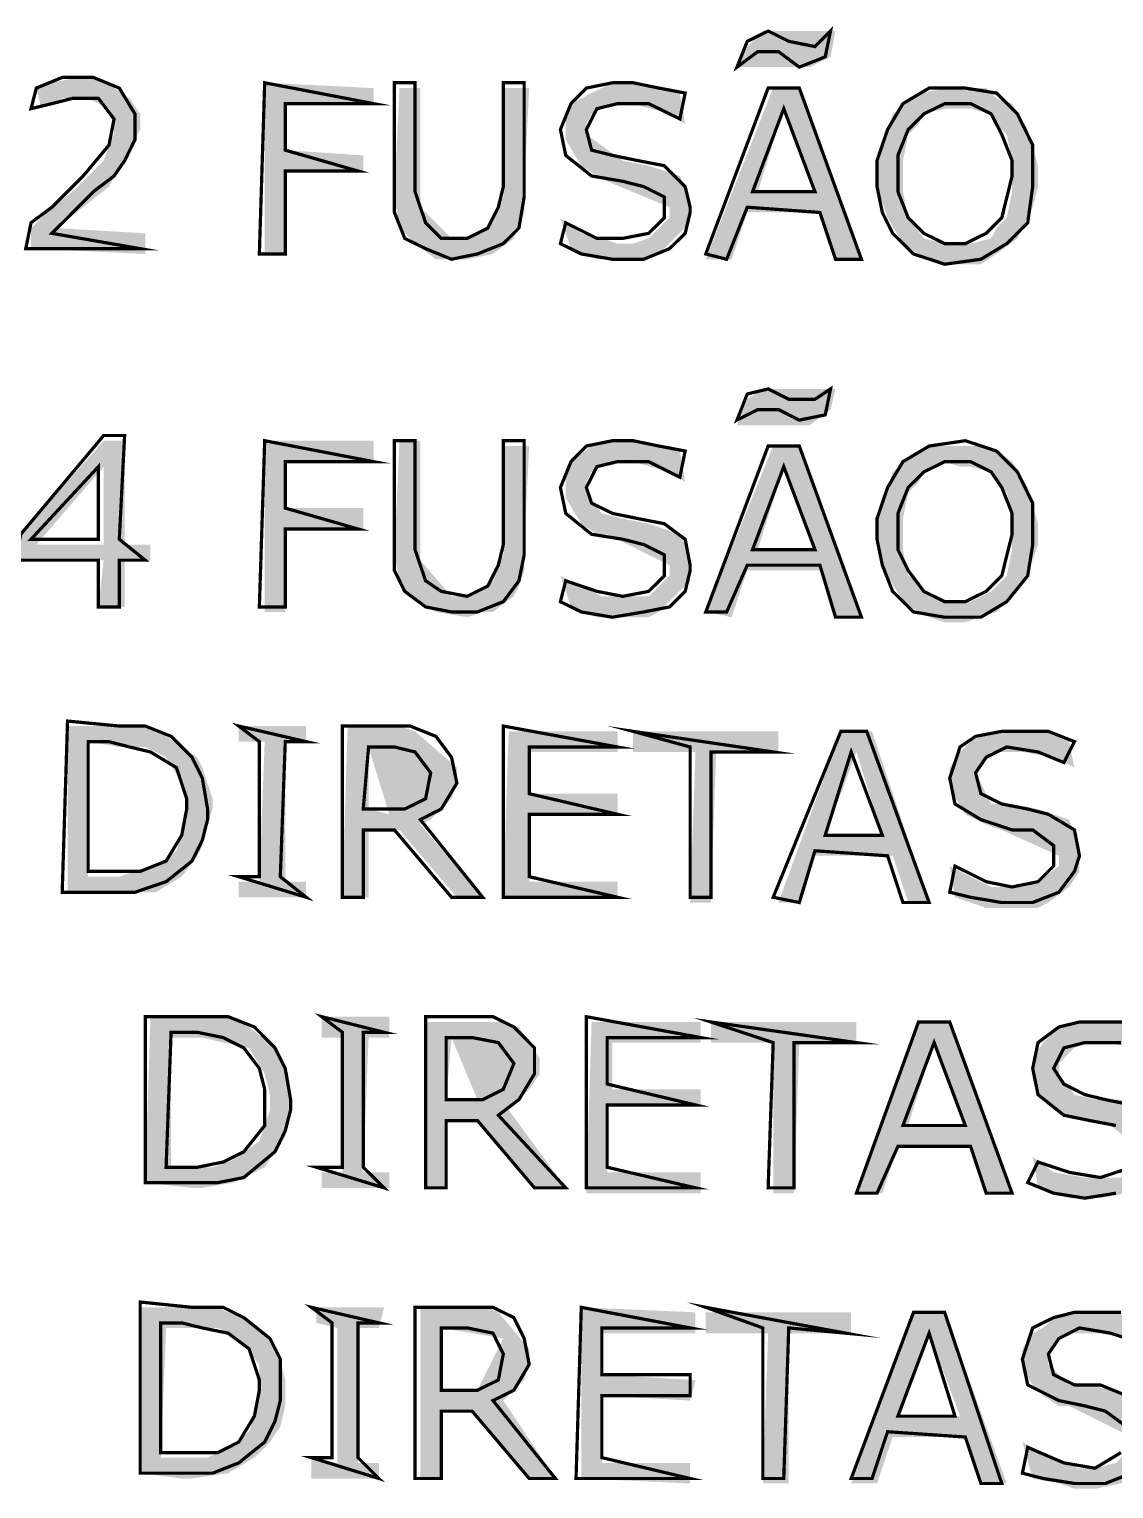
# Model space of a CAD drawing. Header units: millimetres. Extents: x 688550 to 690417, y 7458888 to 7459543.
# Drawn here: x 690173.67 to 690189.15, y 7459294.57 to 7459315.41 of the extents above; entities that cross this region are included whole.
import ezdxf

# ---------------------------------------------------------------- set-up
doc = ezdxf.new("R2010")
doc.units = ezdxf.units.MM
doc.header["$LTSCALE"] = 3
doc.header["$MEASUREMENT"] = 0
doc.layers.add('H', color=7, linetype='Continuous')
doc.layers.add('P', color=7, linetype='Continuous')

msp = doc.modelspace()

# ---------------------------------------------------------------- hatches: boundary and pattern name
at = {"layer": 'H', "linetype": 'Continuous'}
for points in [[(690183.771, 7459314.87), (690183.918, 7459315.164), (690184.141, 7459315.386), (690185.178, 7459315.386), (690185.107, 7459315.017), (690184.808, 7459314.87), (690183.994, 7459314.87), (690183.771, 7459314.87)], [(690175.325, 7459312.203), (690173.695, 7459312.278), (690173.695, 7459312.572), (690173.918, 7459312.795), (690174.287, 7459313.093), (690174.51, 7459313.316), (690174.733, 7459313.534), (690174.808, 7459313.757), (690174.88, 7459313.908), (690174.88, 7459314.13), (690174.808, 7459314.277), (690174.51, 7459314.424), (690174.14, 7459314.424), (690173.842, 7459314.277), (690173.771, 7459314.571), (690173.993, 7459314.647), (690174.363, 7459314.723), (690174.586, 7459314.723), (690174.88, 7459314.571), (690175.102, 7459314.424), (690175.253, 7459314.202), (690175.253, 7459313.979), (690174.808, 7459313.164), (690174.439, 7459312.87), (690174.065, 7459312.572), (690175.325, 7459312.497), (690175.325, 7459312.203)], [(690177.324, 7459312.203), (690177.03, 7459312.203), (690177.03, 7459314.647), (690178.584, 7459314.571), (690178.584, 7459314.349), (690177.324, 7459314.349), (690177.324, 7459313.685), (690178.437, 7459313.61), (690178.437, 7459313.387), (690177.324, 7459313.387), (690177.324, 7459312.203)], [(690179.697, 7459312.127), (690179.474, 7459312.127), (690179.176, 7459312.35), (690178.954, 7459312.572), (690178.882, 7459313.017), (690178.954, 7459314.571), (690179.252, 7459314.571), (690179.252, 7459313.164), (690179.252, 7459312.87), (690179.697, 7459312.425), (690179.92, 7459312.425), (690180.289, 7459312.648), (690180.436, 7459313.017), (690180.436, 7459314.571), (690180.806, 7459314.571), (690180.734, 7459313.164), (690180.734, 7459312.795), (690180.587, 7459312.425), (690180.289, 7459312.203), (690179.92, 7459312.127), (690179.697, 7459312.127)], [(690181.994, 7459312.127), (690181.772, 7459312.127), (690181.549, 7459312.203), (690181.402, 7459312.278), (690181.251, 7459312.719), (690181.549, 7459312.497), (690181.843, 7459312.425), (690182.066, 7459312.35), (690182.288, 7459312.35), (690182.511, 7459312.425), (690182.809, 7459312.719), (690182.809, 7459312.87), (690181.919, 7459313.24), (690181.772, 7459313.316), (690181.549, 7459313.463), (690181.327, 7459313.832), (690181.327, 7459314.13), (690181.402, 7459314.349), (690181.696, 7459314.5), (690181.994, 7459314.647), (690182.288, 7459314.647), (690182.587, 7459314.571), (690182.809, 7459314.571), (690182.956, 7459314.5), (690183.032, 7459314.055), (690182.809, 7459314.202), (690182.288, 7459314.349), (690182.066, 7459314.349), (690181.843, 7459314.277), (690181.696, 7459314.202), (690181.621, 7459314.055), (690181.621, 7459313.908), (690182.141, 7459313.534), (690182.511, 7459313.463), (690182.956, 7459313.316), (690183.032, 7459313.164), (690183.103, 7459312.942), (690183.103, 7459312.795), (690183.103, 7459312.648), (690182.658, 7459312.203), (690182.511, 7459312.127), (690182.288, 7459312.127), (690181.994, 7459312.127)], [(690185.178, 7459312.127), (690184.955, 7459312.795), (690183.918, 7459312.795), (690184.069, 7459313.093), (690184.884, 7459313.093), (690184.439, 7459314.277), (690184.069, 7459313.093), (690183.918, 7459312.795), (690183.695, 7459312.127), (690183.326, 7459312.127), (690184.288, 7459314.571), (690184.661, 7459314.571), (690185.548, 7459312.127), (690185.178, 7459312.127)], [(690186.736, 7459312.056), (690186.514, 7459312.127), (690186.362, 7459312.203), (690186.14, 7459312.35), (690185.921, 7459312.719), (690185.77, 7459313.164), (690185.77, 7459313.316), (690185.77, 7459313.463), (690185.846, 7459313.757), (690185.993, 7459314.202), (690186.362, 7459314.5), (690186.808, 7459314.571), (690187.03, 7459314.571), (690187.328, 7459314.571), (690187.475, 7459314.424), (690187.698, 7459314.349), (690187.921, 7459313.979), (690188.068, 7459313.463), (690188.068, 7459313.164), (690187.992, 7459312.87), (690187.774, 7459312.425), (690187.475, 7459312.203), (690187.253, 7459312.056), (690187.03, 7459312.056), (690187.106, 7459312.35), (690187.4, 7459312.425), (690187.475, 7459312.572), (690187.622, 7459312.719), (690187.698, 7459313.093), (690187.698, 7459313.316), (690187.698, 7459313.534), (690187.622, 7459313.908), (690187.475, 7459314.055), (690187.4, 7459314.202), (690187.106, 7459314.277), (690186.736, 7459314.277), (690186.438, 7459314.202), (690186.362, 7459314.055), (690186.215, 7459313.908), (690186.14, 7459313.534), (690186.14, 7459313.093), (690186.215, 7459312.719), (690186.438, 7459312.425), (690186.736, 7459312.35), (690186.883, 7459312.35), (690187.106, 7459312.35), (690187.03, 7459312.056), (690186.736, 7459312.056)], [(690183.771, 7459309.758), (690183.918, 7459310.128), (690184.141, 7459310.275), (690185.178, 7459310.275), (690185.107, 7459309.981), (690184.808, 7459309.758), (690183.994, 7459309.758), (690183.771, 7459309.758)], [(690174.657, 7459307.163), (690174.733, 7459307.83), (690173.548, 7459307.83), (690173.548, 7459308.2), (690173.771, 7459308.053), (690174.733, 7459308.053), (690174.733, 7459309.166), (690173.771, 7459308.053), (690173.548, 7459308.2), (690174.733, 7459309.536), (690175.031, 7459309.536), (690175.031, 7459308.053), (690175.4, 7459308.053), (690175.4, 7459307.83), (690175.031, 7459307.83), (690175.031, 7459307.163), (690174.657, 7459307.163)], [(690177.03, 7459307.091), (690177.03, 7459309.536), (690178.584, 7459309.536), (690178.584, 7459309.237), (690177.324, 7459309.237), (690177.324, 7459308.574), (690178.437, 7459308.574), (690178.437, 7459308.276), (690177.324, 7459308.276), (690177.324, 7459307.091), (690177.03, 7459307.091)], [(690179.92, 7459307.016), (690179.474, 7459307.091), (690179.176, 7459307.238), (690179.105, 7459307.314), (690178.954, 7459307.536), (690178.882, 7459307.906), (690178.954, 7459309.536), (690179.252, 7459309.536), (690179.252, 7459308.053), (690179.252, 7459307.83), (690179.697, 7459307.314), (690179.92, 7459307.314), (690180.289, 7459307.536), (690180.436, 7459307.906), (690180.436, 7459309.46), (690180.806, 7459309.46), (690180.734, 7459308.053), (690180.734, 7459307.683), (690180.659, 7459307.461), (690180.587, 7459307.314), (690180.289, 7459307.091), (690180.142, 7459307.091), (690179.92, 7459307.016)], [(690182.141, 7459307.016), (690181.772, 7459307.016), (690181.549, 7459307.091), (690181.402, 7459307.163), (690181.251, 7459307.608), (690181.549, 7459307.461), (690181.843, 7459307.314), (690182.066, 7459307.314), (690182.288, 7459307.314), (690182.511, 7459307.314), (690182.809, 7459307.608), (690182.809, 7459307.759), (690181.919, 7459308.2), (690181.772, 7459308.2), (690181.549, 7459308.351), (690181.327, 7459308.721), (690181.327, 7459309.015), (690181.402, 7459309.237), (690181.696, 7459309.46), (690181.994, 7459309.536), (690182.288, 7459309.536), (690182.587, 7459309.46), (690182.809, 7459309.46), (690182.956, 7459309.389), (690183.032, 7459308.943), (690182.809, 7459309.09), (690182.288, 7459309.237), (690182.066, 7459309.237), (690181.843, 7459309.166), (690181.696, 7459309.09), (690181.621, 7459308.943), (690181.621, 7459308.796), (690181.843, 7459308.498), (690182.141, 7459308.423), (690182.511, 7459308.351), (690182.956, 7459308.2), (690183.032, 7459308.053), (690183.103, 7459307.906), (690183.103, 7459307.683), (690183.103, 7459307.536), (690182.658, 7459307.091), (690182.511, 7459307.016), (690182.288, 7459307.016), (690182.141, 7459307.016)], [(690185.178, 7459307.016), (690184.955, 7459307.683), (690183.918, 7459307.683), (690184.069, 7459307.982), (690184.884, 7459307.982), (690184.439, 7459309.166), (690184.069, 7459307.982), (690183.918, 7459307.683), (690183.695, 7459307.016), (690183.326, 7459307.091), (690184.288, 7459309.46), (690184.661, 7459309.46), (690185.548, 7459307.016), (690185.178, 7459307.016)], [(690186.736, 7459306.944), (690186.514, 7459307.016), (690186.362, 7459307.091), (690186.14, 7459307.238), (690185.921, 7459307.608), (690185.77, 7459308.053), (690185.77, 7459308.276), (690185.77, 7459308.351), (690185.846, 7459308.645), (690185.993, 7459309.09), (690186.362, 7459309.389), (690186.585, 7459309.46), (690186.808, 7459309.46), (690186.736, 7459309.237), (690186.438, 7459309.09), (690186.362, 7459308.943), (690186.215, 7459308.796), (690186.14, 7459308.423), (690186.14, 7459307.982), (690186.215, 7459307.608), (690186.362, 7459307.536), (690186.438, 7459307.385), (690186.736, 7459307.238), (690187.106, 7459307.238), (690187.4, 7459307.385), (690187.475, 7459307.461), (690187.622, 7459307.608), (690187.698, 7459307.982), (690187.698, 7459308.2), (690187.698, 7459308.423), (690187.622, 7459308.796), (690187.475, 7459308.943), (690187.4, 7459309.09), (690187.106, 7459309.166), (690186.955, 7459309.166), (690186.736, 7459309.237), (690186.808, 7459309.46), (690187.03, 7459309.46), (690187.328, 7459309.46), (690187.475, 7459309.389), (690187.698, 7459309.237), (690187.921, 7459308.868), (690188.068, 7459308.351), (690188.068, 7459308.053), (690187.992, 7459307.83), (690187.774, 7459307.385), (690187.475, 7459307.091), (690187.253, 7459307.016), (690187.03, 7459306.944), (690186.736, 7459306.944)], [(690174.216, 7459303.089), (690174.216, 7459305.462), (690174.808, 7459305.462), (690175.031, 7459305.462), (690175.253, 7459305.462), (690175.623, 7459305.315), (690176.068, 7459305.016), (690176.14, 7459304.869), (690176.287, 7459304.424), (690176.287, 7459304.277), (690176.215, 7459304.055), (690176.14, 7459303.756), (690176.068, 7459303.609), (690175.846, 7459303.311), (690175.472, 7459303.089), (690174.955, 7459303.089), (690174.955, 7459303.311), (690175.178, 7459303.387), (690175.472, 7459303.462), (690175.77, 7459303.681), (690175.917, 7459304.126), (690175.917, 7459304.424), (690175.846, 7459304.647), (690175.623, 7459305.016), (690175.325, 7459305.163), (690174.955, 7459305.163), (690174.51, 7459305.239), (690174.51, 7459303.311), (690174.955, 7459303.311), (690174.955, 7459303.089), (690174.216, 7459303.089)], [(690177.622, 7459303.017), (690176.66, 7459303.017), (690176.66, 7459303.24), (690176.954, 7459303.24), (690177.03, 7459305.239), (690176.66, 7459305.239), (690176.66, 7459305.462), (690177.622, 7459305.462), (690177.622, 7459305.239), (690177.324, 7459305.239), (690177.324, 7459303.24), (690177.622, 7459303.24), (690177.622, 7459303.017)], [(690180.142, 7459303.017), (690179.773, 7459303.017), (690178.954, 7459303.979), (690178.513, 7459303.979), (690178.513, 7459304.277), (690178.807, 7459304.202), (690178.513, 7459305.163), (690178.513, 7459304.277), (690178.513, 7459303.979), (690178.513, 7459303.017), (690178.139, 7459303.017), (690178.214, 7459305.462), (690178.954, 7459305.462), (690179.176, 7459305.386), (690179.773, 7459304.869), (690179.773, 7459304.647), (690179.697, 7459304.424), (690179.399, 7459304.126), (690179.252, 7459304.055), (690180.142, 7459303.017)], [(690182.066, 7459303.017), (690180.436, 7459303.017), (690180.512, 7459305.386), (690182.066, 7459305.386), (690182.066, 7459305.092), (690180.806, 7459305.092), (690180.806, 7459304.496), (690182.066, 7459304.496), (690182.066, 7459304.202), (690180.806, 7459304.202), (690180.806, 7459303.24), (690182.066, 7459303.24), (690182.066, 7459303.017)], [(690183.103, 7459302.942), (690183.179, 7459305.092), (690182.288, 7459305.092), (690182.288, 7459305.386), (690184.363, 7459305.386), (690184.363, 7459305.092), (690183.473, 7459305.092), (690183.401, 7459302.942), (690183.103, 7459302.942)], [(690186.215, 7459302.942), (690185.993, 7459303.609), (690184.884, 7459303.609), (690185.031, 7459303.903), (690185.846, 7459303.903), (690185.476, 7459305.092), (690185.031, 7459303.903), (690184.884, 7459303.609), (690184.661, 7459302.942), (690184.363, 7459302.942), (690185.254, 7459305.386), (690185.699, 7459305.386), (690186.514, 7459302.942), (690186.215, 7459302.942)], [(690187.845, 7459302.866), (690187.328, 7459302.866), (690186.883, 7459303.017), (690186.808, 7459303.462), (690187.106, 7459303.311), (690187.4, 7459303.164), (690187.622, 7459303.164), (690187.845, 7459303.164), (690188.068, 7459303.24), (690188.366, 7459303.462), (690188.366, 7459303.609), (690187.551, 7459303.979), (690187.328, 7459304.055), (690187.03, 7459304.202), (690186.808, 7459304.571), (690186.808, 7459304.869), (690186.955, 7459305.092), (690187.106, 7459305.239), (690187.253, 7459305.315), (690187.551, 7459305.386), (690187.845, 7459305.386), (690188.143, 7459305.386), (690188.513, 7459305.239), (690188.588, 7459304.869), (690188.29, 7459305.016), (690187.845, 7459305.092), (690187.622, 7459305.092), (690187.4, 7459305.092), (690187.177, 7459304.794), (690187.4, 7459304.349), (690187.698, 7459304.349), (690188.068, 7459304.277), (690188.513, 7459304.126), (690188.66, 7459303.756), (690188.66, 7459303.534), (690188.66, 7459303.387), (690188.513, 7459303.164), (690188.215, 7459302.942), (690188.068, 7459302.866), (690187.845, 7459302.866)], [(690175.993, 7459298.868), (690175.325, 7459298.943), (690175.4, 7459301.312), (690176.14, 7459301.312), (690176.438, 7459301.312), (690176.66, 7459301.236), (690176.807, 7459301.165), (690177.177, 7459300.867), (690177.253, 7459300.72), (690177.4, 7459300.275), (690177.4, 7459299.905), (690177.324, 7459299.607), (690177.177, 7459299.384), (690177.03, 7459299.162), (690176.883, 7459299.09), (690176.585, 7459298.943), (690176.14, 7459298.868), (690176.068, 7459299.162), (690176.287, 7459299.162), (690176.509, 7459299.237), (690176.66, 7459299.313), (690176.954, 7459299.535), (690177.106, 7459299.981), (690177.106, 7459300.199), (690177.03, 7459300.497), (690176.807, 7459300.867), (690176.438, 7459300.942), (690176.14, 7459301.014), (690175.694, 7459301.014), (690175.694, 7459299.162), (690176.068, 7459299.162), (690176.14, 7459298.868), (690175.993, 7459298.868)], [(690178.807, 7459298.868), (690177.845, 7459298.868), (690177.845, 7459299.09), (690178.139, 7459299.09), (690178.139, 7459301.014), (690177.845, 7459301.014), (690177.845, 7459301.312), (690178.807, 7459301.312), (690178.807, 7459301.014), (690178.513, 7459301.014), (690178.437, 7459299.09), (690178.807, 7459299.09), (690178.807, 7459298.868)], [(690180.881, 7459298.868), (690180.067, 7459299.829), (690179.621, 7459299.829), (690179.621, 7459300.128), (690180.067, 7459300.128), (690179.697, 7459301.014), (690179.621, 7459300.128), (690179.621, 7459299.829), (690179.621, 7459298.868), (690179.327, 7459298.868), (690179.327, 7459301.236), (690180.142, 7459301.236), (690180.289, 7459301.236), (690180.436, 7459301.236), (690180.659, 7459301.165), (690180.957, 7459300.72), (690180.957, 7459300.497), (690180.806, 7459300.275), (690180.512, 7459299.981), (690181.327, 7459298.868), (690180.881, 7459298.868)], [(690183.254, 7459298.792), (690181.621, 7459298.792), (690181.696, 7459301.236), (690183.254, 7459301.236), (690183.254, 7459300.942), (690181.994, 7459300.942), (690181.994, 7459300.275), (690183.254, 7459300.275), (690183.254, 7459300.052), (690181.919, 7459300.052), (690181.919, 7459299.09), (690183.254, 7459299.09), (690183.254, 7459298.792)], [(690184.288, 7459298.792), (690184.288, 7459300.942), (690183.401, 7459300.942), (690183.401, 7459301.236), (690185.476, 7459301.236), (690185.476, 7459300.942), (690184.661, 7459300.942), (690184.586, 7459298.792), (690184.288, 7459298.792)], [(690187.328, 7459298.792), (690187.106, 7459299.46), (690187.03, 7459299.758), (690186.585, 7459300.942), (690186.215, 7459299.758), (690187.03, 7459299.758), (690187.106, 7459299.46), (690186.068, 7459299.46), (690185.846, 7459298.792), (690185.476, 7459298.792), (690186.362, 7459301.236), (690186.808, 7459301.236), (690187.698, 7459298.792), (690187.328, 7459298.792)], [(690188.735, 7459298.721), (690188.513, 7459298.721), (690188.068, 7459298.868), (690187.992, 7459299.313), (690188.29, 7459299.09), (690188.735, 7459299.015), (690189.029, 7459299.015), (690189.252, 7459299.015), (690189.475, 7459299.313), (690189.475, 7459299.46), (690189.105, 7459299.758), (690188.735, 7459299.829), (690188.437, 7459299.905), (690188.215, 7459300.052), (690188.068, 7459300.199), (690187.992, 7459300.422), (690187.992, 7459300.72), (690188.143, 7459300.942), (690188.215, 7459301.014), (690188.366, 7459301.165), (690188.735, 7459301.236), (690189.029, 7459301.236), (690189.252, 7459301.236), (690189.697, 7459301.089), (690189.773, 7459300.644), (690189.475, 7459300.867), (690189.029, 7459300.942), (690188.807, 7459300.942), (690188.588, 7459300.867), (690188.366, 7459300.644), (690188.366, 7459300.497), (690188.588, 7459300.199), (690188.882, 7459300.128), (690189.252, 7459300.128), (690189.622, 7459299.905), (690189.844, 7459299.607), (690189.697, 7459299.09), (690189.622, 7459299.015), (690189.328, 7459298.792), (690188.958, 7459298.721), (690188.735, 7459298.721)], [(690175.846, 7459294.718), (690175.253, 7459294.794), (690175.253, 7459297.162), (690175.846, 7459297.162), (690176.068, 7459297.162), (690175.993, 7459296.868), (690175.623, 7459296.868), (690175.547, 7459295.016), (690175.993, 7459295.016), (690176.215, 7459295.016), (690176.362, 7459295.088), (690176.509, 7459295.163), (690176.807, 7459295.386), (690176.954, 7459295.831), (690176.954, 7459296.125), (690176.954, 7459296.348), (690176.66, 7459296.717), (690176.362, 7459296.868), (690175.993, 7459296.868), (690176.068, 7459297.162), (690176.362, 7459297.162), (690176.509, 7459297.091), (690176.732, 7459297.015), (690176.954, 7459296.868), (690177.106, 7459296.717), (690177.253, 7459296.423), (690177.324, 7459296.125), (690177.324, 7459295.755), (690177.253, 7459295.461), (690177.106, 7459295.239), (690176.883, 7459295.016), (690176.509, 7459294.794), (690175.993, 7459294.718), (690175.846, 7459294.718)], [(690178.66, 7459294.718), (690177.698, 7459294.718), (690177.698, 7459295.016), (690178.067, 7459294.941), (690178.067, 7459296.868), (690177.769, 7459296.94), (690177.769, 7459297.162), (690178.735, 7459297.162), (690178.66, 7459296.868), (690178.361, 7459296.868), (690178.361, 7459294.941), (690178.66, 7459294.941), (690178.66, 7459294.718)], [(690180.806, 7459294.718), (690179.991, 7459295.68), (690179.55, 7459295.68), (690179.55, 7459295.978), (690180.067, 7459295.978), (690180.436, 7459296.717), (690179.55, 7459296.868), (690179.55, 7459295.978), (690179.55, 7459295.68), (690179.55, 7459294.718), (690179.252, 7459294.718), (690179.252, 7459297.162), (690180.067, 7459297.162), (690180.214, 7459297.162), (690180.365, 7459297.091), (690180.806, 7459296.57), (690180.806, 7459296.348), (690180.734, 7459296.125), (690180.436, 7459295.831), (690181.18, 7459294.718), (690180.806, 7459294.718)], [(690183.103, 7459294.647), (690181.549, 7459294.718), (690181.549, 7459297.162), (690183.179, 7459297.091), (690183.179, 7459296.793), (690181.843, 7459296.793), (690181.843, 7459296.201), (690183.179, 7459296.125), (690183.103, 7459295.831), (690181.843, 7459295.902), (690181.843, 7459294.941), (690183.103, 7459294.941), (690183.103, 7459294.647)], [(690184.51, 7459294.647), (690184.141, 7459294.647), (690184.216, 7459296.793), (690183.326, 7459296.793), (690183.326, 7459297.091), (690185.401, 7459297.091), (690185.401, 7459296.793), (690184.51, 7459296.793), (690184.51, 7459294.647)], [(690187.622, 7459294.647), (690187.253, 7459294.647), (690187.03, 7459295.31), (690186.955, 7459295.608), (690186.514, 7459296.793), (690186.068, 7459295.608), (690186.955, 7459295.608), (690187.03, 7459295.31), (690185.993, 7459295.31), (690185.77, 7459294.647), (690185.401, 7459294.647), (690186.291, 7459297.091), (690186.736, 7459297.091), (690187.622, 7459294.647)], [(690188.588, 7459294.571), (690188.366, 7459294.647), (690187.992, 7459294.718), (690187.845, 7459295.239), (690188.215, 7459295.016), (690188.66, 7459294.865), (690188.882, 7459294.865), (690189.181, 7459294.941), (690189.403, 7459295.163), (690189.403, 7459295.31), (690188.513, 7459295.755), (690188.366, 7459295.755), (690188.143, 7459295.902), (690187.992, 7459296.054), (690187.845, 7459296.276), (690187.845, 7459296.57), (690187.992, 7459296.793), (690188.143, 7459296.868), (690188.29, 7459297.015), (690188.588, 7459297.091), (690188.958, 7459297.091), (690189.181, 7459297.091), (690189.55, 7459296.94), (690189.622, 7459296.495), (690189.328, 7459296.717), (690188.958, 7459296.793), (690188.66, 7459296.793), (690188.437, 7459296.793), (690188.215, 7459296.495), (690188.215, 7459296.348), (690188.513, 7459296.054), (690188.807, 7459296.054), (690189.105, 7459295.978), (690189.55, 7459295.755), (690189.697, 7459295.461), (690189.697, 7459295.239), (690189.622, 7459294.941), (690189.55, 7459294.865), (690189.252, 7459294.647), (690188.882, 7459294.571), (690188.588, 7459294.571)]]:
    msp.add_hatch(color=256, dxfattribs=at).paths.add_polyline_path(points)

# ---------------------------------------------------------------- linework, layer by layer
at = {"layer": 'P', "const_width": 0.0462}
for points in [[(690185.107, 7459315.386), (690184.884, 7459315.164), (690184.51, 7459315.239), (690184.216, 7459315.386), (690183.918, 7459315.239), (690183.771, 7459314.87), (690184.069, 7459315.092), (690184.363, 7459315.092), (690184.661, 7459314.87), (690185.031, 7459315.017), (690185.107, 7459315.386), (690185.107, 7459315.386)], [(690175.253, 7459312.278), (690173.993, 7459312.497), (690174.216, 7459312.719), (690174.586, 7459313.093), (690174.88, 7459313.316), (690175.031, 7459313.534), (690175.178, 7459313.832), (690175.178, 7459314.202), (690174.955, 7459314.571), (690174.586, 7459314.723), (690174.14, 7459314.723), (690173.771, 7459314.571), (690173.695, 7459314.277), (690173.993, 7459314.349), (690174.287, 7459314.424), (690174.657, 7459314.424), (690174.88, 7459314.13), (690174.808, 7459313.757), (690174.439, 7459313.316), (690174.216, 7459313.093), (690173.993, 7459312.87), (690173.695, 7459312.648), (690173.62, 7459312.278), (690175.253, 7459312.278), (690175.253, 7459312.278)], [(690178.584, 7459314.349), (690177.03, 7459314.647), (690176.954, 7459312.203), (690177.324, 7459312.203), (690177.324, 7459313.387), (690178.361, 7459313.387), (690177.324, 7459313.685), (690177.324, 7459314.349), (690178.584, 7459314.349), (690178.584, 7459314.349)], [(690180.734, 7459313.164), (690180.734, 7459314.647), (690180.436, 7459314.647), (690180.436, 7459313.164), (690180.365, 7459312.87), (690180.214, 7459312.572), (690179.92, 7459312.425), (690179.55, 7459312.425), (690179.327, 7459312.648), (690179.176, 7459313.093), (690179.176, 7459314.647), (690178.882, 7459314.647), (690178.882, 7459313.164), (690178.882, 7459312.795), (690179.029, 7459312.425), (690179.327, 7459312.278), (690179.697, 7459312.127), (690180.067, 7459312.203), (690180.436, 7459312.35), (690180.659, 7459312.572), (690180.734, 7459313.017), (690180.734, 7459313.164), (690180.734, 7459313.164)], [(690183.103, 7459312.87), (690183.032, 7459313.164), (690182.734, 7459313.463), (690182.364, 7459313.534), (690181.994, 7459313.61), (690181.696, 7459313.685), (690181.621, 7459313.979), (690181.772, 7459314.277), (690182.066, 7459314.349), (690182.511, 7459314.349), (690182.956, 7459314.13), (690183.032, 7459314.5), (690182.658, 7459314.571), (690182.288, 7459314.647), (690181.994, 7459314.647), (690181.621, 7459314.571), (690181.402, 7459314.349), (690181.251, 7459313.979), (690181.327, 7459313.61), (690181.696, 7459313.316), (690182.141, 7459313.24), (690182.44, 7459313.164), (690182.734, 7459313.017), (690182.734, 7459312.719), (690182.511, 7459312.497), (690182.141, 7459312.425), (690181.772, 7459312.425), (690181.327, 7459312.648), (690181.251, 7459312.35), (690181.549, 7459312.203), (690181.994, 7459312.127), (690182.44, 7459312.127), (690182.809, 7459312.278), (690183.032, 7459312.497), (690183.103, 7459312.795), (690183.103, 7459312.87), (690183.103, 7459312.87)], [(690185.548, 7459312.127), (690184.661, 7459314.571), (690184.216, 7459314.571), (690183.326, 7459312.203), (690183.624, 7459312.127), (690183.918, 7459312.87), (690184.955, 7459312.795), (690185.178, 7459312.127), (690185.548, 7459312.127), (690185.548, 7459312.127)], [(690187.698, 7459314.277), (690187.475, 7459314.5), (690187.03, 7459314.571), (690186.514, 7459314.571), (690186.14, 7459314.349), (690185.921, 7459313.979), (690185.77, 7459313.534), (690185.77, 7459313.164), (690185.846, 7459312.795), (690185.993, 7459312.497), (690186.291, 7459312.203), (690186.736, 7459312.056), (690187.253, 7459312.127), (690187.622, 7459312.35), (690187.921, 7459312.648), (690187.992, 7459313.164), (690187.992, 7459313.757), (690187.774, 7459314.202), (690187.698, 7459314.277), (690187.698, 7459314.277)], [(690184.884, 7459313.093), (690183.994, 7459313.093), (690184.439, 7459314.277), (690184.884, 7459313.093), (690184.884, 7459313.093)], [(690187.698, 7459313.316), (690187.551, 7459312.719), (690187.328, 7459312.497), (690187.03, 7459312.35), (690186.736, 7459312.35), (690186.438, 7459312.497), (690186.215, 7459312.719), (690186.068, 7459313.093), (690186.068, 7459313.61), (690186.215, 7459313.979), (690186.438, 7459314.202), (690186.736, 7459314.349), (690187.106, 7459314.349), (690187.4, 7459314.202), (690187.551, 7459313.908), (690187.698, 7459313.534), (690187.698, 7459313.316), (690187.698, 7459313.316)], [(690185.107, 7459310.275), (690184.884, 7459310.128), (690184.51, 7459310.128), (690184.216, 7459310.275), (690183.918, 7459310.203), (690183.771, 7459309.83), (690184.069, 7459309.981), (690184.363, 7459309.981), (690184.661, 7459309.83), (690185.031, 7459309.905), (690185.107, 7459310.275), (690185.107, 7459310.275)], [(690175.325, 7459307.83), (690174.955, 7459308.129), (690175.031, 7459309.611), (690174.733, 7459309.611), (690173.548, 7459308.2), (690173.473, 7459307.83), (690174.657, 7459307.83), (690174.657, 7459307.163), (690174.955, 7459307.163), (690174.955, 7459307.83), (690175.325, 7459307.83), (690175.325, 7459307.83)], [(690178.584, 7459309.237), (690177.03, 7459309.536), (690176.954, 7459307.163), (690177.324, 7459307.163), (690177.324, 7459308.276), (690178.361, 7459308.276), (690177.324, 7459308.574), (690177.324, 7459309.237), (690178.584, 7459309.237), (690178.584, 7459309.237)], [(690180.734, 7459308.053), (690180.734, 7459309.536), (690180.436, 7459309.536), (690180.436, 7459308.053), (690180.365, 7459307.759), (690180.214, 7459307.461), (690179.92, 7459307.314), (690179.55, 7459307.385), (690179.327, 7459307.536), (690179.176, 7459307.982), (690179.176, 7459309.536), (690178.882, 7459309.536), (690178.882, 7459308.053), (690178.882, 7459307.683), (690179.029, 7459307.385), (690179.327, 7459307.163), (690179.697, 7459307.091), (690180.067, 7459307.091), (690180.436, 7459307.238), (690180.659, 7459307.536), (690180.734, 7459307.906), (690180.734, 7459308.053), (690180.734, 7459308.053)], [(690183.103, 7459307.759), (690183.032, 7459308.129), (690182.734, 7459308.351), (690182.364, 7459308.423), (690181.994, 7459308.498), (690181.696, 7459308.645), (690181.621, 7459308.868), (690181.772, 7459309.166), (690182.066, 7459309.237), (690182.511, 7459309.237), (690182.956, 7459309.015), (690183.032, 7459309.389), (690182.658, 7459309.46), (690182.288, 7459309.536), (690181.994, 7459309.536), (690181.621, 7459309.46), (690181.402, 7459309.237), (690181.251, 7459308.868), (690181.327, 7459308.498), (690181.696, 7459308.2), (690182.141, 7459308.129), (690182.44, 7459308.053), (690182.734, 7459307.906), (690182.734, 7459307.608), (690182.511, 7459307.385), (690182.141, 7459307.314), (690181.772, 7459307.385), (690181.327, 7459307.536), (690181.251, 7459307.238), (690181.549, 7459307.091), (690181.994, 7459307.016), (690182.44, 7459307.091), (690182.809, 7459307.163), (690183.032, 7459307.385), (690183.103, 7459307.683), (690183.103, 7459307.759), (690183.103, 7459307.759)], [(690185.548, 7459307.016), (690184.661, 7459309.46), (690184.216, 7459309.46), (690183.326, 7459307.091), (690183.624, 7459307.091), (690183.918, 7459307.759), (690184.955, 7459307.759), (690185.178, 7459307.016), (690185.548, 7459307.016), (690185.548, 7459307.016)], [(690187.698, 7459309.166), (690187.475, 7459309.389), (690187.03, 7459309.536), (690186.514, 7459309.46), (690186.14, 7459309.237), (690185.921, 7459308.868), (690185.77, 7459308.423), (690185.77, 7459308.129), (690185.846, 7459307.759), (690185.993, 7459307.385), (690186.291, 7459307.091), (690186.736, 7459307.016), (690187.253, 7459307.016), (690187.622, 7459307.238), (690187.921, 7459307.608), (690187.992, 7459308.053), (690187.992, 7459308.645), (690187.774, 7459309.09), (690187.698, 7459309.166), (690187.698, 7459309.166)], [(690187.698, 7459308.2), (690187.551, 7459307.608), (690187.328, 7459307.385), (690187.03, 7459307.238), (690186.736, 7459307.238), (690186.438, 7459307.385), (690186.215, 7459307.683), (690186.068, 7459307.982), (690186.068, 7459308.498), (690186.215, 7459308.868), (690186.438, 7459309.09), (690186.736, 7459309.237), (690187.106, 7459309.237), (690187.4, 7459309.09), (690187.551, 7459308.868), (690187.698, 7459308.498), (690187.698, 7459308.2), (690187.698, 7459308.2)], [(690174.657, 7459308.129), (690173.695, 7459308.129), (690174.657, 7459309.166), (690174.657, 7459308.129), (690174.657, 7459308.129)], [(690184.884, 7459307.982), (690183.994, 7459307.982), (690184.439, 7459309.166), (690184.884, 7459307.982), (690184.884, 7459307.982)], [(690176.215, 7459304.277), (690176.14, 7459304.718), (690175.993, 7459305.016), (690175.694, 7459305.315), (690175.325, 7459305.462), (690174.955, 7459305.462), (690174.216, 7459305.533), (690174.14, 7459303.089), (690174.808, 7459303.089), (690175.178, 7459303.089), (690175.623, 7459303.24), (690175.993, 7459303.534), (690176.14, 7459303.832), (690176.215, 7459304.126), (690176.215, 7459304.277), (690176.215, 7459304.277)], [(690177.622, 7459303.017), (690177.253, 7459303.311), (690177.324, 7459305.239), (690177.622, 7459305.239), (690176.66, 7459305.462), (690176.954, 7459305.239), (690176.954, 7459303.311), (690176.66, 7459303.311), (690177.622, 7459303.017), (690177.622, 7459303.017)], [(690180.142, 7459303.017), (690179.252, 7459304.126), (690179.55, 7459304.277), (690179.773, 7459304.647), (690179.697, 7459305.016), (690179.474, 7459305.315), (690179.105, 7459305.462), (690178.807, 7459305.462), (690178.139, 7459305.462), (690178.139, 7459303.017), (690178.437, 7459303.017), (690178.437, 7459303.979), (690178.882, 7459303.979), (690179.697, 7459303.017), (690180.142, 7459303.017), (690180.142, 7459303.017)], [(690182.066, 7459303.017), (690180.806, 7459303.311), (690180.806, 7459304.202), (690182.066, 7459304.202), (690180.806, 7459304.496), (690180.806, 7459305.163), (690182.066, 7459305.163), (690180.436, 7459305.462), (690180.436, 7459303.017), (690182.066, 7459303.017), (690182.066, 7459303.017)], [(690184.288, 7459305.092), (690182.288, 7459305.386), (690183.103, 7459305.163), (690183.103, 7459303.017), (690183.401, 7459303.017), (690183.401, 7459305.092), (690184.288, 7459305.092), (690184.288, 7459305.092)], [(690186.514, 7459302.942), (690185.623, 7459305.386), (690185.254, 7459305.386), (690184.288, 7459303.017), (690184.661, 7459302.942), (690184.884, 7459303.681), (690185.921, 7459303.609), (690186.14, 7459302.942), (690186.514, 7459302.942), (690186.514, 7459302.942)], [(690188.66, 7459303.609), (690188.588, 7459303.979), (690188.215, 7459304.202), (690187.921, 7459304.277), (690187.551, 7459304.349), (690187.253, 7459304.496), (690187.177, 7459304.794), (690187.328, 7459305.016), (690187.622, 7459305.163), (690188.068, 7459305.092), (690188.437, 7459304.941), (690188.588, 7459305.239), (690188.215, 7459305.386), (690187.845, 7459305.386), (690187.551, 7459305.386), (690187.177, 7459305.315), (690186.955, 7459305.163), (690186.808, 7459304.718), (690186.883, 7459304.349), (690187.253, 7459304.126), (690187.698, 7459303.979), (690187.992, 7459303.979), (690188.29, 7459303.756), (690188.29, 7459303.462), (690188.068, 7459303.24), (690187.698, 7459303.164), (690187.328, 7459303.24), (690186.883, 7459303.462), (690186.808, 7459303.089), (690187.106, 7459303.017), (690187.551, 7459302.942), (690187.992, 7459302.942), (690188.366, 7459303.089), (690188.588, 7459303.387), (690188.66, 7459303.609), (690188.66, 7459303.609)], [(690175.917, 7459304.277), (690175.846, 7459303.903), (690175.623, 7459303.534), (690175.253, 7459303.387), (690174.88, 7459303.387), (690174.51, 7459303.387), (690174.51, 7459305.239), (690174.808, 7459305.239), (690175.102, 7459305.163), (690175.4, 7459305.092), (690175.77, 7459304.869), (690175.917, 7459304.424), (690175.917, 7459304.277), (690175.917, 7459304.277)], [(690179.399, 7459304.794), (690179.327, 7459304.424), (690179.029, 7459304.277), (690178.437, 7459304.277), (690178.513, 7459305.163), (690178.882, 7459305.163), (690179.176, 7459305.092), (690179.399, 7459304.794), (690179.399, 7459304.794), (690179.399, 7459304.794)], [(690185.846, 7459303.903), (690185.031, 7459303.903), (690185.401, 7459305.092), (690185.846, 7459303.903), (690185.846, 7459303.903)], [(690177.4, 7459300.128), (690177.324, 7459300.573), (690177.177, 7459300.867), (690176.883, 7459301.165), (690176.509, 7459301.312), (690176.14, 7459301.312), (690175.325, 7459301.312), (690175.325, 7459298.943), (690175.917, 7459298.943), (690176.362, 7459298.943), (690176.732, 7459299.015), (690177.177, 7459299.384), (690177.324, 7459299.682), (690177.4, 7459299.981), (690177.4, 7459300.128), (690177.4, 7459300.128)], [(690178.735, 7459298.868), (690178.437, 7459299.162), (690178.437, 7459301.089), (690178.735, 7459301.089), (690177.845, 7459301.312), (690178.139, 7459301.089), (690178.139, 7459299.162), (690177.769, 7459299.162), (690178.735, 7459298.868), (690178.735, 7459298.868)], [(690181.327, 7459298.868), (690180.365, 7459299.905), (690180.659, 7459300.128), (690180.881, 7459300.497), (690180.881, 7459300.867), (690180.587, 7459301.165), (690180.289, 7459301.312), (690179.991, 7459301.312), (690179.327, 7459301.312), (690179.327, 7459298.868), (690179.621, 7459298.868), (690179.621, 7459299.829), (690180.067, 7459299.829), (690180.881, 7459298.868), (690181.327, 7459298.868), (690181.327, 7459298.868)], [(690183.179, 7459298.868), (690181.919, 7459299.162), (690181.919, 7459300.052), (690183.179, 7459300.052), (690181.919, 7459300.35), (690181.919, 7459301.014), (690183.254, 7459301.014), (690181.621, 7459301.312), (690181.621, 7459298.868), (690183.179, 7459298.868), (690183.179, 7459298.868)], [(690185.476, 7459300.942), (690183.401, 7459301.236), (690184.288, 7459300.942), (690184.216, 7459298.868), (690184.586, 7459298.868), (690184.586, 7459300.942), (690185.476, 7459300.942), (690185.476, 7459300.942)], [(690187.698, 7459298.792), (690186.808, 7459301.236), (690186.362, 7459301.236), (690185.476, 7459298.792), (690185.77, 7459298.792), (690186.068, 7459299.46), (690187.106, 7459299.46), (690187.328, 7459298.792), (690187.698, 7459298.792), (690187.698, 7459298.792)], [(690189.328, 7459301.236), (690189.029, 7459301.236), (690188.66, 7459301.236), (690188.366, 7459301.165), (690188.068, 7459300.942), (690187.992, 7459300.573), (690188.068, 7459300.199), (690188.437, 7459299.905), (690188.807, 7459299.829), (690189.181, 7459299.758)], [(690177.03, 7459300.128), (690177.03, 7459299.758), (690176.732, 7459299.384), (690176.438, 7459299.237), (690176.068, 7459299.162), (690175.623, 7459299.162), (690175.694, 7459301.089), (690176.068, 7459301.089), (690176.438, 7459301.014), (690176.732, 7459300.867), (690176.954, 7459300.573), (690177.03, 7459300.275), (690177.03, 7459300.128), (690177.03, 7459300.128)], [(690180.587, 7459300.644), (690180.436, 7459300.275), (690180.142, 7459300.128), (690179.621, 7459300.128), (690179.621, 7459301.014), (690179.991, 7459301.014), (690180.365, 7459300.942), (690180.587, 7459300.644), (690180.587, 7459300.644), (690180.587, 7459300.644)], [(690187.03, 7459299.758), (690186.14, 7459299.758), (690186.585, 7459300.942), (690187.03, 7459299.758), (690187.03, 7459299.758)], [(690189.403, 7459300.052), (690189.029, 7459300.128), (690188.735, 7459300.199), (690188.437, 7459300.35), (690188.29, 7459300.573), (690188.437, 7459300.867), (690188.735, 7459300.942), (690189.252, 7459300.942)], [(690189.403, 7459299.162), (690188.958, 7459299.015), (690188.513, 7459299.09), (690188.068, 7459299.237), (690187.921, 7459298.943), (690188.29, 7459298.792), (690188.735, 7459298.721), (690189.181, 7459298.792)], [(690177.253, 7459295.978), (690177.253, 7459296.423), (690177.106, 7459296.717), (690176.732, 7459297.015), (690176.438, 7459297.162), (690175.993, 7459297.162), (690175.253, 7459297.238), (690175.253, 7459294.794), (690175.846, 7459294.794), (690176.287, 7459294.794), (690176.66, 7459294.941), (690177.03, 7459295.239), (690177.177, 7459295.533), (690177.253, 7459295.831), (690177.253, 7459295.978), (690177.253, 7459295.978)], [(690178.66, 7459294.718), (690178.361, 7459295.016), (690178.361, 7459296.94), (690178.66, 7459296.94), (690177.698, 7459297.162), (690177.992, 7459296.94), (690177.992, 7459295.016), (690177.698, 7459295.016), (690178.66, 7459294.718), (690178.66, 7459294.718)], [(690181.18, 7459294.718), (690180.289, 7459295.831), (690180.587, 7459295.978), (690180.806, 7459296.348), (690180.734, 7459296.717), (690180.587, 7459297.015), (690180.289, 7459297.162), (690179.92, 7459297.162), (690179.176, 7459297.162), (690179.176, 7459294.718), (690179.55, 7459294.718), (690179.55, 7459295.68), (690179.991, 7459295.68), (690180.806, 7459294.718), (690181.18, 7459294.718), (690181.18, 7459294.718)], [(690183.103, 7459294.718), (690181.843, 7459295.016), (690181.843, 7459295.902), (690183.103, 7459295.902), (690183.103, 7459296.201), (690181.843, 7459296.201), (690181.843, 7459296.868), (690183.103, 7459296.868), (690181.549, 7459297.162), (690181.474, 7459294.718), (690183.103, 7459294.718), (690183.103, 7459294.718)], [(690185.325, 7459296.793), (690183.326, 7459297.162), (690184.141, 7459296.868), (690184.141, 7459294.718), (690184.439, 7459294.718), (690184.51, 7459296.868), (690185.325, 7459296.793), (690185.325, 7459296.793)], [(690176.954, 7459295.978), (690176.883, 7459295.608), (690176.66, 7459295.239), (690176.362, 7459295.088), (690175.993, 7459295.088), (690175.547, 7459295.088), (690175.547, 7459296.94), (690175.846, 7459296.94), (690176.14, 7459296.868), (690176.509, 7459296.793), (690176.807, 7459296.57), (690176.954, 7459296.125), (690176.954, 7459295.978), (690176.954, 7459295.978)], [(690187.551, 7459294.647), (690186.736, 7459297.091), (690186.291, 7459297.091), (690185.401, 7459294.718), (690185.699, 7459294.718), (690185.921, 7459295.386), (690187.03, 7459295.31), (690187.253, 7459294.647), (690187.551, 7459294.647), (690187.551, 7459294.647)], [(690189.252, 7459297.091), (690188.882, 7459297.091), (690188.588, 7459297.091), (690188.29, 7459297.015), (690187.992, 7459296.868), (690187.845, 7459296.423), (690187.921, 7459296.054), (690188.366, 7459295.831), (690188.735, 7459295.755), (690189.029, 7459295.68), (690189.328, 7459295.461)], [(690180.436, 7459296.495), (690180.365, 7459296.125), (690180.067, 7459295.978), (690179.55, 7459295.978), (690179.55, 7459296.868), (690179.92, 7459296.868), (690180.289, 7459296.793), (690180.436, 7459296.495), (690180.436, 7459296.495), (690180.436, 7459296.495)], [(690186.883, 7459295.608), (690186.068, 7459295.608), (690186.514, 7459296.793), (690186.883, 7459295.608), (690186.883, 7459295.608)], [(690189.328, 7459295.902), (690188.958, 7459296.054), (690188.588, 7459296.054), (690188.29, 7459296.201), (690188.215, 7459296.495), (690188.366, 7459296.717), (690188.66, 7459296.868), (690189.105, 7459296.793), (690189.55, 7459296.646)], [(690189.252, 7459295.088), (690188.882, 7459294.865), (690188.437, 7459294.941), (690187.921, 7459295.163), (690187.845, 7459294.794), (690188.143, 7459294.718), (690188.588, 7459294.647), (690189.029, 7459294.647), (690189.403, 7459294.794)]]:
    msp.add_lwpolyline(points, dxfattribs=at)

doc.saveas('drawing.dxf')
